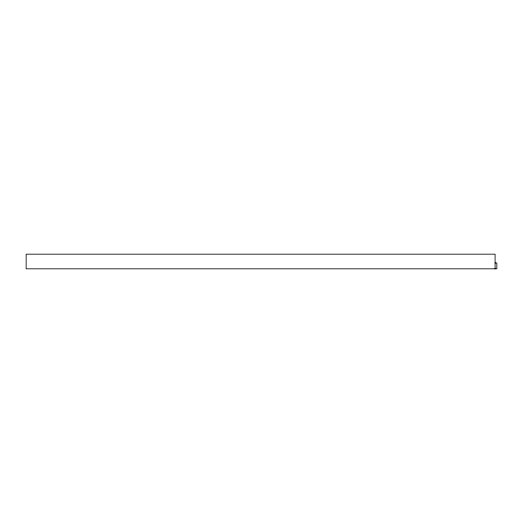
<?xml version="1.0" encoding="UTF-8"?>
<svg xmlns="http://www.w3.org/2000/svg" width="523" height="523" viewBox="0 0 523 523"><rect width="100%" height="100%" fill="white"/><g stroke="black" fill="none" stroke-linecap="round" stroke-linejoin="round"><path stroke-width="0.78" d="M495.091 262.964L496.85 262.964L496.85 268.829L26.15 268.829L26.15 254.171L495.091 254.171L495.091 268.829"/></g></svg>
